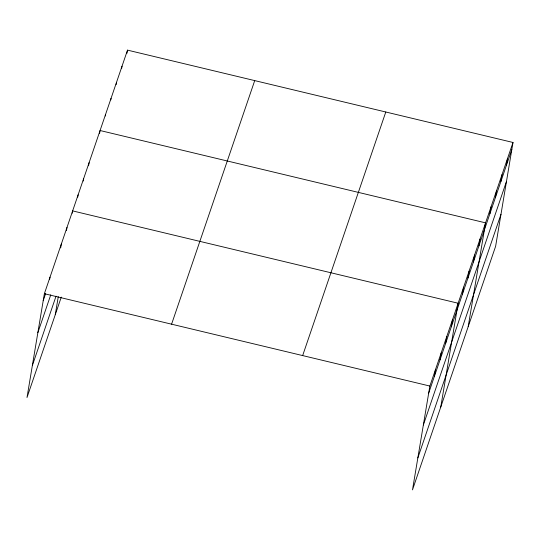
<?xml version="1.0" encoding="UTF-8"?>
<svg xmlns="http://www.w3.org/2000/svg" width="540" height="540" viewBox="0 0 540 540"><rect width="100%" height="100%" fill="white"/><g stroke="black" fill="none" stroke-linecap="round" stroke-linejoin="round"><path stroke-width="0.81" d="M513 142.472L429.867 386.053L412.493 489.868L495.626 246.287L513 142.472L127.508 50.132L44.374 293.713L27 397.528L61.277 297.101M49.633 279.477L50.024 277.148M60.683 247.907L61.331 244.026M66.467 230.566L66.987 227.462M55.262 314.712L58.28 296.69M72.245 213.226L72.637 210.897L458.136 303.237L440.762 407.052M77.733 197.147L78.124 194.819M83.221 181.076L83.612 178.747M88.58 165.773L89.1 162.668M99.549 133.623L100.069 130.518L485.568 222.851L468.194 326.666M105.3 115.992L105.556 114.439M110.788 99.914L111.044 98.361M116.141 84.618L116.532 82.289M121.628 68.54L122.02 66.211M126.988 53.244L127.508 50.132M434.349 376.481L435.524 369.488M440.006 359.917L441.173 352.924M445.655 343.352L446.83 336.359M451.312 326.788L452.48 319.795M462.449 294.151L463.617 287.159M467.937 278.073L469.105 271.08M473.425 261.995L474.593 255.008M478.913 245.923L480.08 238.93M489.881 213.766L491.056 206.779M495.369 197.694L496.537 190.701M500.857 181.616L502.025 174.623M506.345 165.537L507.512 158.551M43.2 300.706L45.623 293.605M37.854 332.654L50.774 294.8M32.346 365.573L56.038 296.17M171.585 324.182L254.718 80.609M302.656 355.577L385.789 112.003M428.699 393.046L511.832 149.465M423.353 424.994L506.486 181.413M417.845 457.913L500.971 214.333M44.374 293.713L429.867 386.053"/></g></svg>
